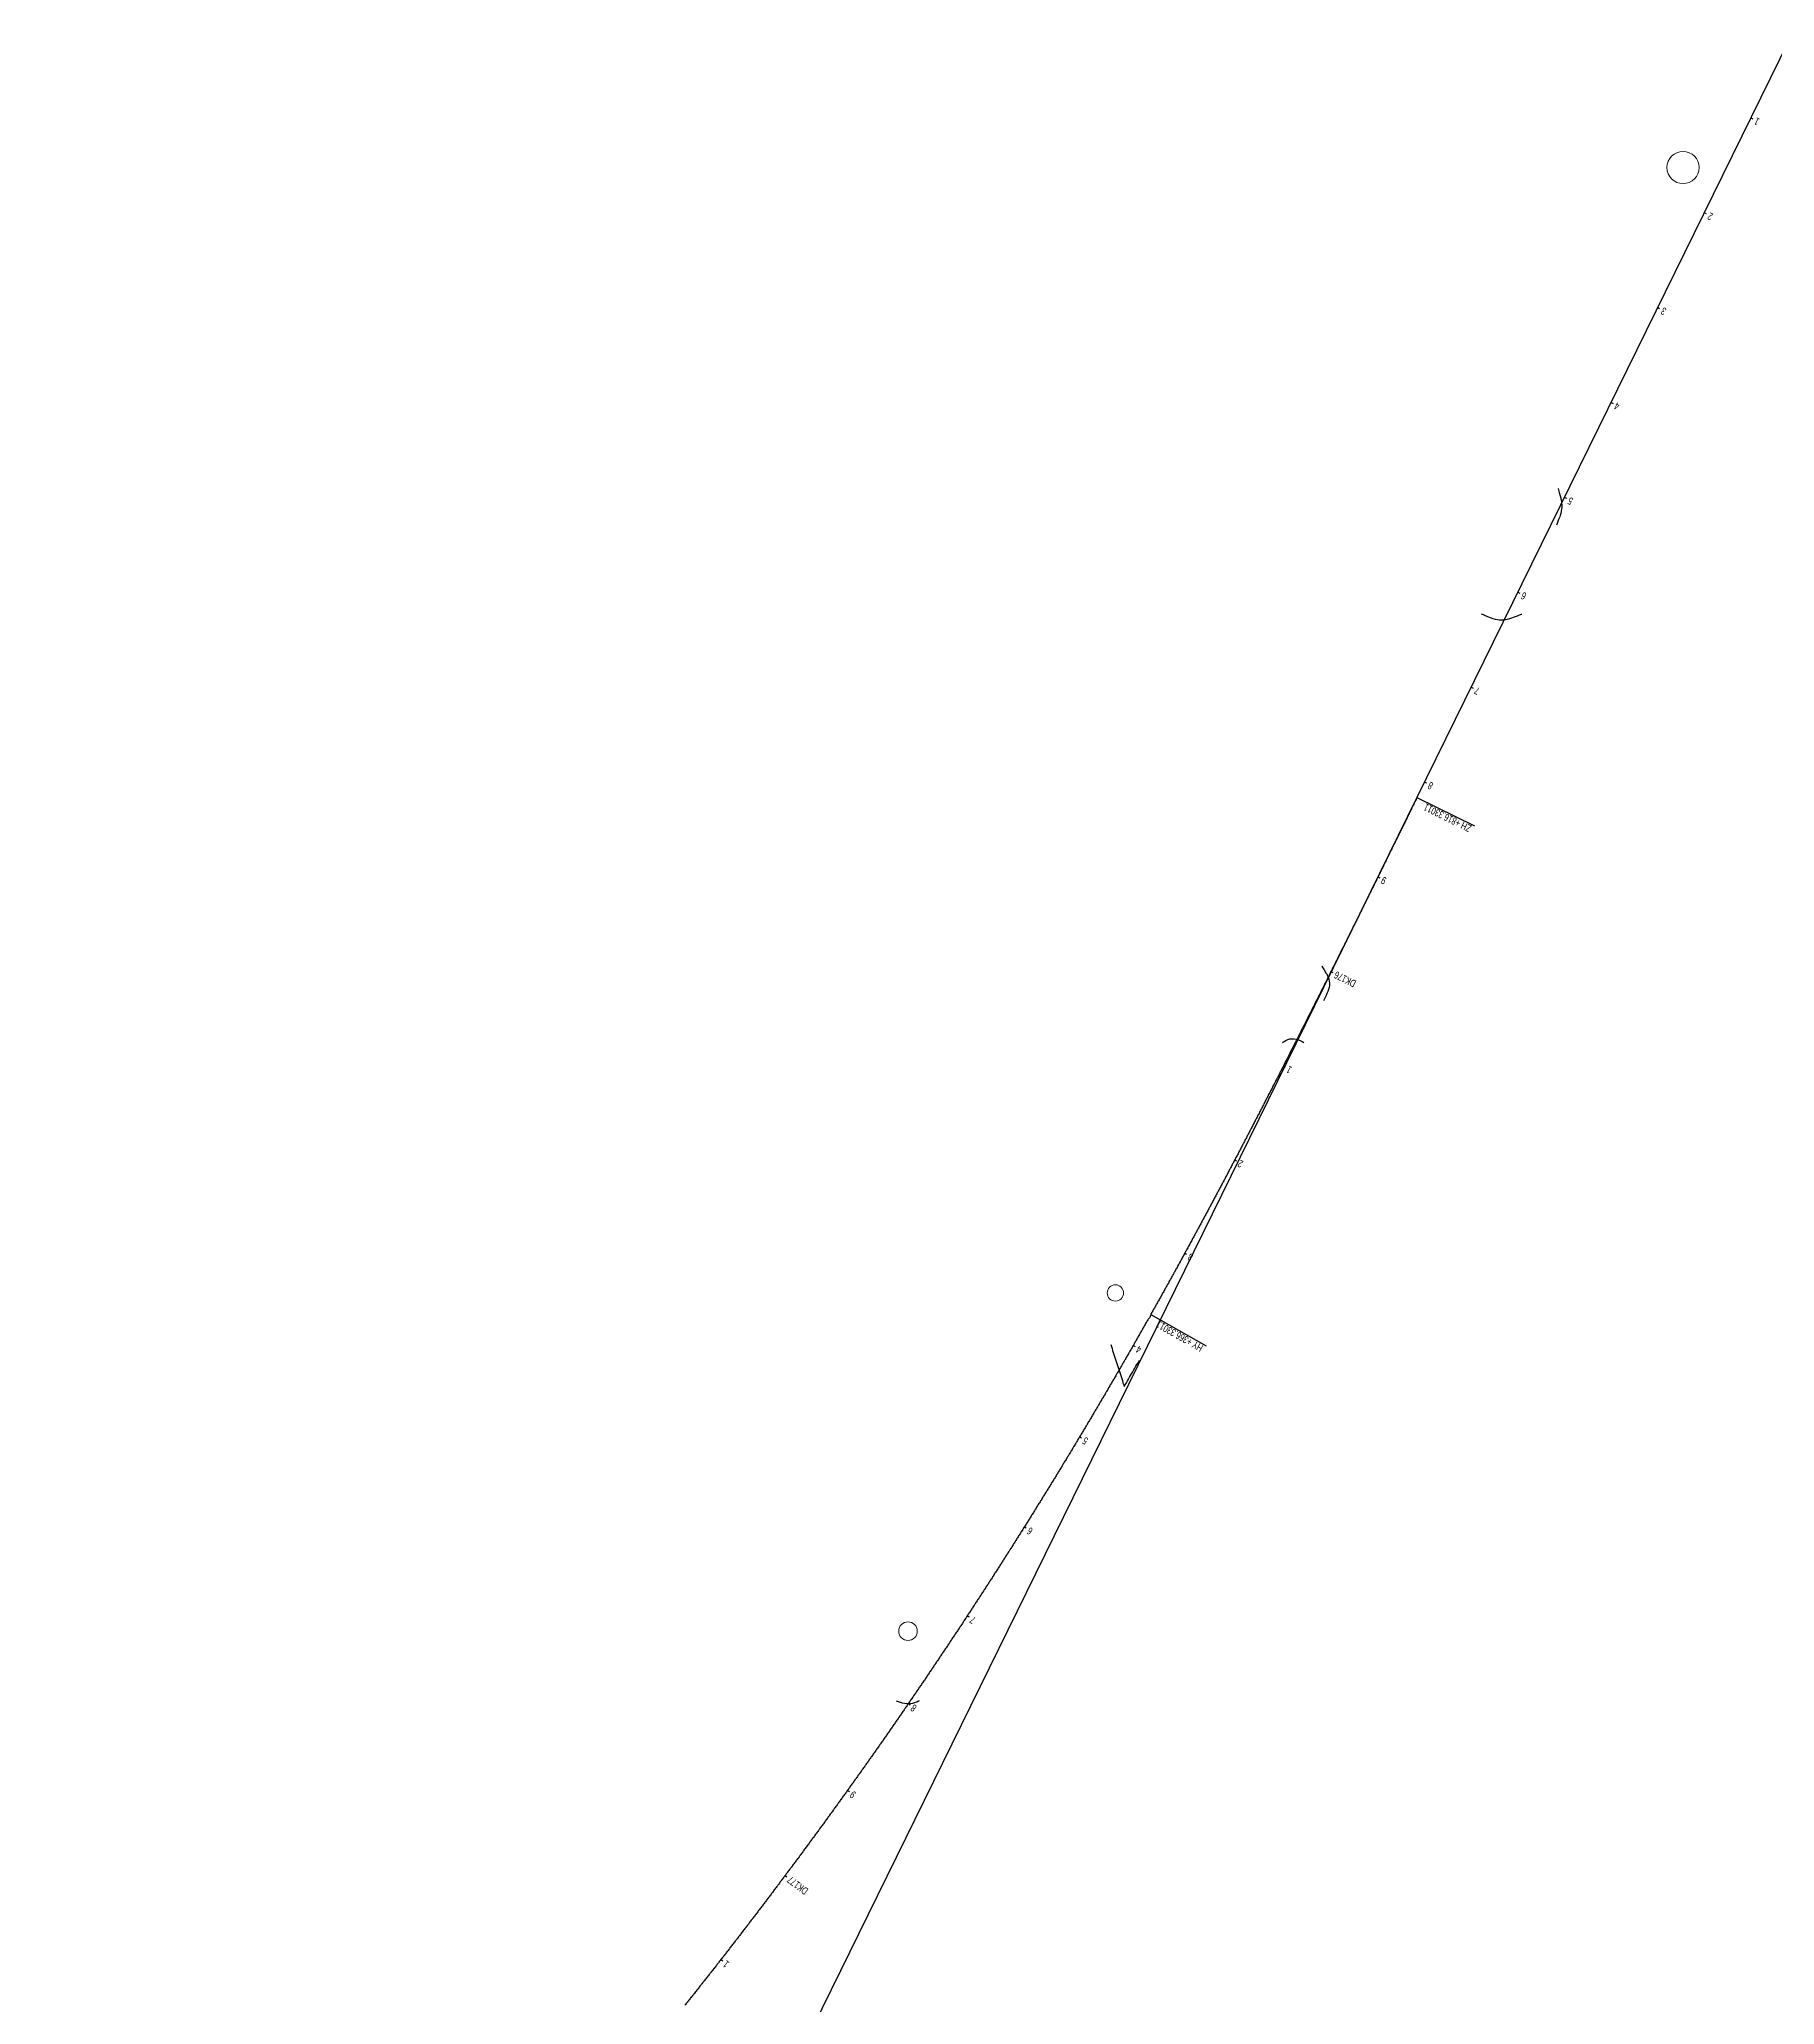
# Model space of a CAD drawing. Header units: millimetres. Extents: x 497834 to 621495, y 3353175 to 3430424.
# Drawn here: x 515755 to 517397, y 3365510 to 3367369 of the extents above; entities that cross this region are included whole.
import ezdxf

# ---------------------------------------------------------------- set-up
doc = ezdxf.new("R2010")
doc.units = ezdxf.units.MM
for name, color, linetype in [('DK改路中线', 7, 'Continuous'), ('dl6', 7, 'Continuous'), ('房屋圆', 7, 'Continuous'), ('沪乍杭打线-0.0-200.8段-施工系转设计系成果-2000坐标系-左线_中线_交点', 7, 'Continuous'), ('沪乍杭打线-0.0-200.8段-施工系转设计系成果-2000坐标系-左线_五大桩', 7, 'Continuous'), ('沪乍杭打线-0.0-200.8段-施工系转设计系成果-2000坐标系-左线_里程', 7, 'Continuous')]:
    doc.layers.add(name, color=color, linetype=linetype)
doc.styles.add('PM_LC', font='slromans.shx', dxfattribs={"width": 0.75, "bigfont": 'hztxt.shx'})
doc.styles.add('PM_QX', font='slromans.shx', dxfattribs={"width": 0.75, "bigfont": 'hztxt.shx'})

msp = doc.modelspace()

# ---------------------------------------------------------------- linework, layer by layer
at = {"layer": 'DK改路中线', "color": 3, "linetype": 'Continuous', "ltscale": 2, "flags": 128}
for points in [[(517191.6, 3366943.9), (517192.7, 3366940.1), (517193.2, 3366938.1), (517193.8, 3366936.2), (517193.8, 3366936.1, -0.161474), (517194.3, 3366934.3), (517194.7, 3366932.3), (517194.9, 3366930.3), (517195, 3366928.3), (517195, 3366926.3), (517194.8, 3366924.3), (517194.5, 3366922.4), (517194.1, 3366920.4), (517193.5, 3366918.5), (517193.1, 3366917.2), (517192.8, 3366916.6), (517192.1, 3366914.7), (517190.7, 3366911), (517190.1, 3366909.3)], [(517118.9, 3366825.5), (517120.8, 3366824.7), (517122.6, 3366823.9), (517126.3, 3366822.4), (517128.1, 3366821.6, 0.186158), (517128.2, 3366821.6), (517130, 3366820.9), (517132, 3366820.4), (517133.9, 3366820), (517135.9, 3366819.8), (517137.9, 3366819.7), (517139.9, 3366819.8), (517141.9, 3366820.1), (517143.9, 3366820.5), (517145.8, 3366821), (517146, 3366821.1), (517147.7, 3366821.7), (517149.5, 3366822.4), (517151.4, 3366823), (517153.3, 3366823.7), (517155.2, 3366824.4), (517157.1, 3366825), (517157.2, 3366825.1)], [(516968.2, 3366492.3), (516969.2, 3366490.6), (516970.2, 3366488.9), (516972.3, 3366485.4), (516972.7, 3366484.8, -0.244194), (516973.3, 3366483.7), (516974.1, 3366481.9), (516974.7, 3366480), (516975.1, 3366478), (516975.2, 3366476), (516975.2, 3366474), (516974.9, 3366472), (516974.4, 3366470.1), (516973.7, 3366468.2), (516973.7, 3366468.2), (516972.9, 3366466.4), (516972.1, 3366464.6), (516971.2, 3366462.7), (516970.4, 3366460.9), (516969.8, 3366459.6)], [(516930.8, 3366419.9), (516931.6, 3366420.5, -0.291055), (516932.4, 3366421.1), (516934.1, 3366422.1), (516936, 3366422.9), (516937.9, 3366423.4), (516939.9, 3366423.6), (516941.9, 3366423.6), (516943.9, 3366423.3), (516945.8, 3366422.7), (516947.6, 3366421.9), (516947.6, 3366421.9), (516949.4, 3366421), (516951, 3366420.1)], [(516565.5, 3365797.4), (516569.3, 3365796.2), (516570.5, 3365795.8, 0.181038), (516571.2, 3365795.6), (516573.2, 3365795.2), (516575.2, 3365794.9), (516577.2, 3365794.9), (516579.2, 3365795.1), (516581.1, 3365795.4), (516583.1, 3365796), (516584.5, 3365796.6), (516584.9, 3365796.7), (516586.7, 3365797.5), (516587.5, 3365797.9)]]:
    msp.add_lwpolyline(points, format="xyb", dxfattribs=at)
msp.add_lwpolyline([(516768.4, 3366134.5), (516769, 3366132.6), (516769.6, 3366130.7), (516770.2, 3366128.8), (516770.8, 3366126.9), (516771.4, 3366125), (516772, 3366123.1), (516772.7, 3366121.2), (516773.3, 3366119.3), (516773.9, 3366117.4), (516774.5, 3366115.5), (516775.1, 3366113.6), (516775.7, 3366111.7), (516776.4, 3366109.8), (516777, 3366107.9), (516777.6, 3366106), (516778.2, 3366104.1), (516778.8, 3366102.2), (516779.4, 3366100.3), (516780, 3366098.4), (516780.7, 3366096.5), (516781.2, 3366094.8), (516782.2, 3366096.5), (516783.2, 3366098.3), (516784.2, 3366100), (516785.2, 3366101.7), (516786.2, 3366103.5), (516787.2, 3366105.2), (516788.2, 3366106.9), (516789.2, 3366108.7), (516790.2, 3366110.4), (516791.2, 3366112.1), (516792.2, 3366113.9), (516793.2, 3366115.6), (516794.2, 3366117.3), (516795.2, 3366119.1), (516795.5, 3366119.6)], dxfattribs=at)
at = {"layer": 'dl6', "color": 3, "linetype": 'Continuous', "ltscale": 2, "flags": 128}
msp.add_lwpolyline([(517410.6, 3367368.8), (517058.1, 3366651.7), (517057.7, 3366650.8), (517057.2, 3366649.9), (517056.8, 3366649), (517056.3, 3366648.1), (517055.9, 3366647.2), (517055.4, 3366646.3), (517055, 3366645.5), (517054.6, 3366644.6), (517054.1, 3366643.7), (517053.7, 3366642.8), (517053.2, 3366641.9), (517052.8, 3366641), (517052.4, 3366640.1), (517051.9, 3366639.2), (517051.5, 3366638.3), (517051, 3366637.4), (517050.6, 3366636.5), (517050.2, 3366635.6), (517049.7, 3366634.7), (517049.3, 3366633.8), (517048.8, 3366632.9), (517048.4, 3366632), (517047.9, 3366631.1), (517047.5, 3366630.2), (517047.1, 3366629.3), (517046.6, 3366628.4), (517046.2, 3366627.5), (517045.7, 3366626.6), (517045.3, 3366625.7), (517044.9, 3366624.8), (517044.4, 3366623.9), (517044, 3366623), (517043.5, 3366622.1), (517043.1, 3366621.2), (517042.6, 3366620.3), (517042.2, 3366619.4), (517041.8, 3366618.5), (517041.3, 3366617.6), (517040.9, 3366616.7), (517040.4, 3366615.8), (517040, 3366614.9), (517039.6, 3366614), (517039.1, 3366613.1), (517038.7, 3366612.3), (517038.2, 3366611.4), (517037.8, 3366610.5), (517037.4, 3366609.6), (517036.9, 3366608.7), (517036.5, 3366607.8), (517036, 3366606.9), (517035.6, 3366606), (517035.1, 3366605.1), (517034.7, 3366604.2), (517034.3, 3366603.3), (517033.8, 3366602.4), (517033.4, 3366601.5), (517032.9, 3366600.6), (517032.5, 3366599.7), (517032, 3366598.8), (517031.6, 3366597.9), (517031.2, 3366597), (517030.7, 3366596.1), (517030.3, 3366595.2), (517029.8, 3366594.3), (517029.4, 3366593.4), (517029, 3366592.5), (517028.5, 3366591.6), (517028.1, 3366590.7), (517027.6, 3366589.8), (517027.2, 3366588.9), (517026.7, 3366588), (517026.3, 3366587.1), (517025.9, 3366586.2), (517025.4, 3366585.3), (517025, 3366584.4), (517024.5, 3366583.5), (517024.1, 3366582.6), (517023.7, 3366581.7), (517023.2, 3366580.9), (517022.8, 3366580), (517022.3, 3366579.1), (517021.9, 3366578.2), (517021.4, 3366577.3), (517021, 3366576.4), (517020.6, 3366575.5), (517020.1, 3366574.6), (517019.7, 3366573.7), (517019.2, 3366572.8), (517018.8, 3366571.9), (517018.3, 3366571), (517017.9, 3366570.1), (517017.5, 3366569.2), (517017, 3366568.3), (517016.6, 3366567.4), (517016.1, 3366566.5), (517015.7, 3366565.6), (517015.2, 3366564.7), (517014.8, 3366563.8), (517014.4, 3366562.9), (517013.9, 3366562), (517013.5, 3366561.1), (517013, 3366560.2), (517012.6, 3366559.3), (517012.1, 3366558.4), (517011.7, 3366557.5), (517011.3, 3366556.6), (517010.8, 3366555.7), (517010.4, 3366554.8), (517009.9, 3366554), (517009.5, 3366553.1), (517009, 3366552.2), (517008.6, 3366551.3), (517008.2, 3366550.4), (517007.7, 3366549.5), (517007.3, 3366548.6), (517006.8, 3366547.7), (517006.4, 3366546.8), (517005.9, 3366545.9), (517005.5, 3366545), (517005.1, 3366544.1), (517004.6, 3366543.2), (517004.2, 3366542.3), (517003.7, 3366541.4), (517003.3, 3366540.5), (517002.8, 3366539.6), (517002.4, 3366538.7), (517001.9, 3366537.8), (517001.5, 3366536.9), (517001.1, 3366536), (517000.6, 3366535.1), (517000.2, 3366534.2), (516999.7, 3366533.3), (516999.3, 3366532.4), (516998.8, 3366531.5), (516998.4, 3366530.7), (516997.9, 3366529.8), (516997.5, 3366528.9), (516997.1, 3366528), (516996.6, 3366527.1), (516996.2, 3366526.2), (516995.7, 3366525.3), (516995.3, 3366524.4), (516994.8, 3366523.5), (516994.4, 3366522.6), (516993.9, 3366521.7), (516993.5, 3366520.8), (516993.1, 3366519.9), (516992.6, 3366519), (516992.2, 3366518.1), (516991.7, 3366517.2), (516991.3, 3366516.3), (516990.8, 3366515.4), (516990.4, 3366514.5), (516989.9, 3366513.6), (516989.5, 3366512.7), (516989.1, 3366511.8), (516988.6, 3366510.9), (516988.2, 3366510.1), (516987.7, 3366509.2), (516987.3, 3366508.3), (516986.8, 3366507.4), (516986.4, 3366506.5), (516985.9, 3366505.6), (516985.5, 3366504.7), (516985, 3366503.8), (516984.6, 3366502.9), (516984.2, 3366502), (516983.7, 3366501.1), (516983.3, 3366500.2), (516982.8, 3366499.3), (516982.4, 3366498.4), (516981.9, 3366497.5), (516981.5, 3366496.6), (516981, 3366495.7), (516980.6, 3366494.8), (516980.1, 3366493.9), (516979.7, 3366493), (516979.2, 3366492.2), (516978.8, 3366491.3), (516978.3, 3366490.4), (516977.9, 3366489.5), (516977.5, 3366488.6), (516977, 3366487.7), (516976.6, 3366486.8), (516976.1, 3366485.9), (516975.7, 3366485), (516975.2, 3366484.1), (516974.8, 3366483.2), (516974.3, 3366482.3), (516973.9, 3366481.4), (516973.4, 3366480.5), (516973, 3366479.6), (516972.5, 3366478.7), (516972.1, 3366477.8), (516971.6, 3366476.9), (516971.2, 3366476.1), (516970.7, 3366475.2), (516970.3, 3366474.3), (516969.9, 3366473.4), (516969.4, 3366472.5), (516969, 3366471.6), (516968.5, 3366470.7), (516968.1, 3366469.8), (516967.6, 3366468.9), (516967.2, 3366468), (516966.7, 3366467.1), (516966.3, 3366466.2), (516965.8, 3366465.3), (516965.4, 3366464.4), (516964.9, 3366463.5), (516964.5, 3366462.6), (516964, 3366461.7), (516963.6, 3366460.9), (516963.1, 3366460), (516962.7, 3366459.1), (516962.2, 3366458.2), (516961.8, 3366457.3), (516961.3, 3366456.4), (516960.9, 3366455.5), (516960.4, 3366454.6), (516960, 3366453.7), (516959.5, 3366452.8), (516959.1, 3366451.9), (516958.6, 3366451), (516958.2, 3366450.1), (516957.7, 3366449.2), (516957.3, 3366448.3), (516956.8, 3366447.5), (516956.4, 3366446.6), (516955.9, 3366445.7), (516955.5, 3366444.8), (516955, 3366443.9), (516954.6, 3366443), (516954.1, 3366442.1), (516953.7, 3366441.2), (516953.2, 3366440.3), (516952.8, 3366439.4), (516952.3, 3366438.5), (516951.9, 3366437.6), (516951.4, 3366436.7), (516951, 3366435.8), (516950.5, 3366435), (516950.1, 3366434.1), (516949.6, 3366433.2), (516949.2, 3366432.3), (516948.7, 3366431.4), (516948.3, 3366430.5), (516947.8, 3366429.6), (516947.4, 3366428.7), (516946.9, 3366427.8), (516946.5, 3366426.9), (516946, 3366426), (516945.6, 3366425.1), (516945.1, 3366424.2), (516944.7, 3366423.4), (516944.2, 3366422.5), (516943.8, 3366421.6), (516943.3, 3366420.7), (516942.9, 3366419.8), (516942.4, 3366418.9), (516941.9, 3366418), (516941.5, 3366417.1), (516941, 3366416.2), (516940.6, 3366415.3), (516940.1, 3366414.4), (516939.7, 3366413.5), (516939.2, 3366412.7), (516938.8, 3366411.8), (516938.3, 3366410.9), (516937.9, 3366410), (516937.4, 3366409.1), (516937, 3366408.2), (516936.5, 3366407.3), (516936.1, 3366406.4), (516935.6, 3366405.5), (516935.2, 3366404.6), (516934.7, 3366403.7), (516934.2, 3366402.8), (516933.8, 3366402), (516933.3, 3366401.1), (516932.9, 3366400.2), (516932.4, 3366399.3), (516932, 3366398.4), (516931.5, 3366397.5), (516931.1, 3366396.6), (516930.6, 3366395.7), (516930.2, 3366394.8), (516929.7, 3366393.9), (516929.2, 3366393.1), (516928.8, 3366392.2), (516928.3, 3366391.3), (516927.9, 3366390.4), (516927.4, 3366389.5), (516927, 3366388.6), (516926.5, 3366387.7), (516926.1, 3366386.8), (516925.6, 3366385.9), (516925.1, 3366385), (516924.7, 3366384.1), (516924.2, 3366383.3), (516923.8, 3366382.4), (516923.3, 3366381.5), (516922.9, 3366380.6), (516922.4, 3366379.7), (516921.9, 3366378.8), (516921.5, 3366377.9), (516921, 3366377), (516920.6, 3366376.1), (516920.1, 3366375.3), (516919.7, 3366374.4), (516919.2, 3366373.5), (516918.8, 3366372.6), (516918.3, 3366371.7), (516917.8, 3366370.8), (516917.4, 3366369.9), (516916.9, 3366369), (516916.5, 3366368.1), (516916, 3366367.2), (516915.5, 3366366.4), (516915.1, 3366365.5), (516914.6, 3366364.6), (516914.2, 3366363.7), (516913.7, 3366362.8), (516913.3, 3366361.9), (516912.8, 3366361), (516912.3, 3366360.1), (516911.9, 3366359.3), (516911.4, 3366358.4), (516911, 3366357.5), (516910.5, 3366356.6), (516910, 3366355.7), (516909.6, 3366354.8), (516909.1, 3366353.9), (516908.7, 3366353), (516908.2, 3366352.1), (516907.7, 3366351.3), (516907.3, 3366350.4), (516906.8, 3366349.5), (516906.4, 3366348.6), (516905.9, 3366347.7), (516905.4, 3366346.8), (516905, 3366345.9), (516904.5, 3366345), (516904.1, 3366344.2), (516903.6, 3366343.3), (516903.1, 3366342.4), (516902.7, 3366341.5), (516902.2, 3366340.6), (516901.8, 3366339.7), (516901.3, 3366338.8), (516900.8, 3366337.9), (516900.4, 3366337.1), (516899.9, 3366336.2), (516899.4, 3366335.3), (516899, 3366334.4), (516898.5, 3366333.5), (516898.1, 3366332.6), (516897.6, 3366331.7), (516897.1, 3366330.8), (516896.7, 3366330), (516896.2, 3366329.1), (516895.7, 3366328.2), (516895.3, 3366327.3), (516894.8, 3366326.4), (516894.4, 3366325.5), (516893.9, 3366324.6), (516893.4, 3366323.8), (516893, 3366322.9), (516892.5, 3366322), (516892, 3366321.1), (516891.6, 3366320.2), (516891.1, 3366319.3), (516890.6, 3366318.4), (516890.2, 3366317.6), (516889.7, 3366316.7), (516889.3, 3366315.8), (516888.8, 3366314.9), (516888.3, 3366314), (516887.9, 3366313.1), (516887.4, 3366312.2), (516886.9, 3366311.4), (516886.5, 3366310.5), (516886, 3366309.6), (516885.5, 3366308.7), (516885.1, 3366307.8), (516884.6, 3366306.9), (516884.1, 3366306), (516883.7, 3366305.2), (516883.2, 3366304.3), (516882.7, 3366303.4), (516882.3, 3366302.5), (516881.8, 3366301.6), (516881.3, 3366300.7), (516880.9, 3366299.9), (516880.4, 3366299), (516879.9, 3366298.1), (516879.5, 3366297.2), (516879, 3366296.3), (516878.5, 3366295.4), (516878.1, 3366294.6), (516877.6, 3366293.7), (516877.1, 3366292.8), (516876.7, 3366291.9), (516876.2, 3366291), (516875.7, 3366290.1), (516875.3, 3366289.3), (516874.8, 3366288.4), (516874.3, 3366287.5), (516873.9, 3366286.6), (516873.4, 3366285.7), (516872.9, 3366284.8), (516872.4, 3366284), (516872, 3366283.1), (516871.5, 3366282.2), (516871, 3366281.3), (516870.6, 3366280.4), (516870.1, 3366279.5), (516869.6, 3366278.7), (516869.2, 3366277.8), (516868.7, 3366276.9), (516868.2, 3366276), (516867.7, 3366275.1), (516867.3, 3366274.2), (516866.8, 3366273.4), (516866.3, 3366272.5), (516865.9, 3366271.6), (516865.4, 3366270.7), (516864.9, 3366269.8), (516864.4, 3366268.9), (516864, 3366268.1), (516863.5, 3366267.2), (516863, 3366266.3), (516862.6, 3366265.4), (516862.1, 3366264.5), (516861.6, 3366263.7), (516861.1, 3366262.8), (516860.7, 3366261.9), (516860.2, 3366261), (516859.7, 3366260.1), (516859.3, 3366259.3), (516858.8, 3366258.4), (516858.3, 3366257.5), (516857.8, 3366256.6), (516857.4, 3366255.7), (516856.9, 3366254.8), (516856.4, 3366254), (516855.9, 3366253.1), (516855.5, 3366252.2), (516855, 3366251.3), (516854.5, 3366250.4), (516854, 3366249.6), (516853.6, 3366248.7), (516853.1, 3366247.8), (516852.6, 3366246.9), (516852.1, 3366246), (516851.7, 3366245.2), (516851.2, 3366244.3), (516850.7, 3366243.4), (516850.2, 3366242.5), (516849.8, 3366241.7), (516849.3, 3366240.8), (516848.8, 3366239.9), (516848.3, 3366239), (516847.9, 3366238.1), (516847.4, 3366237.3), (516846.9, 3366236.4), (516846.4, 3366235.5), (516845.9, 3366234.6), (516845.5, 3366233.7), (516845, 3366232.9), (516844.5, 3366232), (516844, 3366231.1), (516843.6, 3366230.2), (516843.1, 3366229.3), (516842.6, 3366228.5), (516842.1, 3366227.6), (516841.6, 3366226.7), (516841.2, 3366225.8), (516840.7, 3366225), (516840.2, 3366224.1), (516839.7, 3366223.2), (516839.2, 3366222.3), (516838.8, 3366221.4), (516838.3, 3366220.6), (516837.8, 3366219.7), (516837.3, 3366218.8), (516836.9, 3366217.9), (516836.4, 3366217.1), (516835.9, 3366216.2), (516835.4, 3366215.3), (516834.9, 3366214.4), (516834.4, 3366213.6), (516834, 3366212.7), (516833.5, 3366211.8), (516833, 3366210.9), (516832.5, 3366210), (516832, 3366209.2), (516831.6, 3366208.3), (516831.1, 3366207.4), (516830.6, 3366206.5), (516830.1, 3366205.7), (516829.6, 3366204.8), (516829.1, 3366203.9), (516828.7, 3366203), (516828.2, 3366202.2), (516827.7, 3366201.3), (516827.2, 3366200.4), (516826.7, 3366199.5), (516826.2, 3366198.7), (516825.8, 3366197.8), (516825.3, 3366196.9), (516824.8, 3366196), (516824.3, 3366195.2), (516823.8, 3366194.3), (516823.3, 3366193.4), (516822.9, 3366192.5), (516822.4, 3366191.7), (516821.9, 3366190.8), (516821.4, 3366189.9), (516820.9, 3366189), (516820.4, 3366188.2), (516819.9, 3366187.3), (516819.5, 3366186.4), (516819, 3366185.5), (516818.5, 3366184.7), (516818, 3366183.8), (516817.5, 3366182.9), (516817, 3366182.1), (516816.5, 3366181.2), (516816, 3366180.3), (516815.6, 3366179.4), (516815.1, 3366178.6), (516814.6, 3366177.7), (516814.1, 3366176.8), (516813.6, 3366175.9), (516813.1, 3366175.1), (516812.6, 3366174.2), (516812.1, 3366173.3), (516811.7, 3366172.4), (516811.2, 3366171.6), (516810.7, 3366170.7), (516810.2, 3366169.8), (516809.7, 3366169), (516809.2, 3366168.1), (516808.7, 3366167.2), (516808.2, 3366166.3), (516807.7, 3366165.5), (516807.2, 3366164.6), (516806.8, 3366163.7), (516806.3, 3366162.9, -0.22595), (516806.1, 3366161.9), (516805.8, 3366160.9), (516805.3, 3366160), (516804.7, 3366159.3), (516803.9, 3366158.6), (516803.8, 3366158.5), (516803.4, 3366157.8), (516802.9, 3366156.9), (516802.4, 3366156), (516801.9, 3366155.2), (516801.4, 3366154.3), (516801.3, 3366154.2), (516800.9, 3366153.4), (516800.4, 3366152.6), (516800, 3366151.7), (516799.5, 3366150.8), (516799, 3366149.9), (516798.9, 3366149.8), (516798.5, 3366149.1), (516798, 3366148.2), (516797.5, 3366147.3), (516797, 3366146.5), (516796.5, 3366145.6), (516796.4, 3366145.5), (516796, 3366144.7), (516795.5, 3366143.9), (516795, 3366143), (516794.5, 3366142.1), (516794, 3366141.3), (516793.9, 3366141.1), (516793.5, 3366140.4), (516793, 3366139.5), (516792.5, 3366138.7), (516792, 3366137.8), (516791.5, 3366136.9), (516791.5, 3366136.8), (516791, 3366136), (516790.6, 3366135.2), (516790.1, 3366134.3), (516789.6, 3366133.4), (516789.1, 3366132.6), (516789, 3366132.4), (516788.6, 3366131.7), (516788.1, 3366130.8), (516787.6, 3366130), (516787.1, 3366129.1), (516786.6, 3366128.2), (516786.5, 3366128.1), (516786.1, 3366127.4), (516785.6, 3366126.5), (516785.1, 3366125.6), (516784.6, 3366124.8), (516784.1, 3366123.9), (516784, 3366123.8), (516783.6, 3366123), (516783.1, 3366122.2), (516782.6, 3366121.3), (516782.1, 3366120.4), (516781.6, 3366119.6), (516781.5, 3366119.4), (516781.1, 3366118.7), (516780.6, 3366117.8), (516780.1, 3366117), (516779.6, 3366116.1), (516779.1, 3366115.2), (516779, 3366115.1), (516778.6, 3366114.4), (516778.1, 3366113.5), (516777.6, 3366112.6), (516777.1, 3366111.8), (516776.6, 3366110.9), (516776.5, 3366110.8), (516776.1, 3366110), (516775.6, 3366109.2), (516775.1, 3366108.3), (516774.6, 3366107.5), (516774.1, 3366106.6), (516774, 3366106.4), (516773.6, 3366105.7), (516773.1, 3366104.9), (516772.6, 3366104), (516772.1, 3366103.1), (516771.6, 3366102.3), (516771.5, 3366102.1), (516771.1, 3366101.4), (516770.5, 3366100.5), (516770, 3366099.7), (516769.5, 3366098.8), (516769, 3366097.9), (516769, 3366097.8), (516768.5, 3366097.1), (516768, 3366096.2), (516767.5, 3366095.4), (516767, 3366094.5), (516766.5, 3366093.6), (516766.4, 3366093.5), (516766, 3366092.8), (516765.5, 3366091.9), (516765, 3366091), (516764.5, 3366090.2), (516764, 3366089.3), (516763.9, 3366089.2), (516763.5, 3366088.5), (516763, 3366087.6), (516762.5, 3366086.7), (516762, 3366085.9), (516761.5, 3366085), (516761.4, 3366084.9), (516760.9, 3366084.1), (516760.4, 3366083.3), (516759.9, 3366082.4), (516759.4, 3366081.6), (516758.9, 3366080.7), (516758.8, 3366080.5), (516758.4, 3366079.8), (516757.9, 3366079), (516757.4, 3366078.1), (516756.9, 3366077.2), (516756.4, 3366076.4), (516756.3, 3366076.2), (516755.9, 3366075.5), (516755.4, 3366074.7), (516754.9, 3366073.8), (516754.3, 3366072.9), (516753.8, 3366072.1), (516753.7, 3366071.9), (516753.3, 3366071.2), (516752.8, 3366070.4), (516752.3, 3366069.5), (516751.8, 3366068.6), (516751.3, 3366067.8), (516751.2, 3366067.6), (516750.8, 3366066.9), (516750.3, 3366066.1), (516749.8, 3366065.2), (516749.2, 3366064.3), (516748.7, 3366063.5), (516748.6, 3366063.3), (516748.2, 3366062.6), (516747.7, 3366061.8), (516747.2, 3366060.9), (516746.7, 3366060), (516746.2, 3366059.2), (516746.1, 3366059), (516745.7, 3366058.3), (516745.1, 3366057.5), (516744.6, 3366056.6), (516744.1, 3366055.8), (516743.6, 3366054.9), (516743.5, 3366054.7), (516743.1, 3366054), (516742.6, 3366053.2), (516742.1, 3366052.3), (516741.6, 3366051.5), (516741, 3366050.6), (516741, 3366050.5), (516740.5, 3366049.7), (516740, 3366048.9), (516739.5, 3366048), (516739, 3366047.2), (516738.5, 3366046.3), (516738.4, 3366046.2), (516738, 3366045.5), (516737.4, 3366044.6), (516736.9, 3366043.7), (516736.4, 3366042.9), (516735.9, 3366042), (516735.8, 3366041.9), (516735.4, 3366041.2), (516734.9, 3366040.3), (516734.4, 3366039.5), (516733.8, 3366038.6), (516733.3, 3366037.7), (516733.2, 3366037.6), (516732.8, 3366036.9), (516732.3, 3366036), (516731.8, 3366035.2), (516731.3, 3366034.3), (516730.7, 3366033.5), (516730.6, 3366033.3), (516730.2, 3366032.6), (516729.7, 3366031.8), (516729.2, 3366030.9), (516728.7, 3366030), (516728.1, 3366029.2), (516728.1, 3366029), (516727.6, 3366028.3), (516727.1, 3366027.5), (516726.6, 3366026.6), (516726.1, 3366025.8), (516725.6, 3366024.9), (516725.5, 3366024.8), (516725, 3366024.1), (516724.5, 3366023.2), (516724, 3366022.3), (516723.5, 3366021.5), (516723, 3366020.6), (516722.9, 3366020.5), (516722.4, 3366019.8), (516721.9, 3366018.9), (516721.4, 3366018.1), (516720.9, 3366017.2), (516720.4, 3366016.4), (516720.3, 3366016.2), (516719.8, 3366015.5), (516719.3, 3366014.7), (516718.8, 3366013.8), (516718.3, 3366013), (516717.7, 3366012.1), (516717.7, 3366012), (516717.2, 3366011.3), (516716.7, 3366010.4), (516716.2, 3366009.5), (516715.7, 3366008.7), (516715.1, 3366007.8), (516715.1, 3366007.7), (516714.6, 3366007), (516714.1, 3366006.1), (516713.6, 3366005.3), (516713, 3366004.4), (516712.5, 3366003.6), (516712.4, 3366003.4), (516712, 3366002.7), (516711.5, 3366001.9), (516711, 3366001), (516710.4, 3366000.2), (516709.9, 3365999.3), (516709.8, 3365999.2), (516709.4, 3365998.5), (516708.9, 3365997.6), (516708.3, 3365996.8), (516707.8, 3365995.9), (516707.3, 3365995.1), (516707.2, 3365994.9), (516706.8, 3365994.2), (516706.2, 3365993.4), (516705.7, 3365992.5), (516705.2, 3365991.7), (516704.7, 3365990.8), (516704.6, 3365990.7), (516704.1, 3365990), (516703.6, 3365989.1), (516703.1, 3365988.3), (516702.5, 3365987.4), (516702, 3365986.6), (516701.9, 3365986.4), (516701.5, 3365985.7), (516701, 3365984.9), (516700.4, 3365984), (516699.9, 3365983.2), (516699.4, 3365982.3), (516699.3, 3365982.2), (516698.9, 3365981.5), (516698.3, 3365980.6), (516697.8, 3365979.8), (516697.3, 3365978.9), (516696.7, 3365978.1), (516696.7, 3365977.9), (516696.2, 3365977.2), (516695.7, 3365976.4), (516695.2, 3365975.5), (516694.6, 3365974.7), (516694.1, 3365973.8), (516694, 3365973.7), (516693.6, 3365973), (516693, 3365972.1), (516692.5, 3365971.3), (516692, 3365970.4), (516691.4, 3365969.6), (516691.4, 3365969.4), (516690.9, 3365968.7), (516690.4, 3365967.9), (516689.9, 3365967), (516689.3, 3365966.2), (516688.8, 3365965.3), (516688.7, 3365965.2), (516688.3, 3365964.5), (516687.7, 3365963.6), (516687.2, 3365962.8), (516686.7, 3365962), (516686.1, 3365961.1), (516686, 3365961), (516685.6, 3365960.3), (516685.1, 3365959.4), (516684.5, 3365958.6), (516684, 3365957.7), (516683.5, 3365956.9), (516683.4, 3365956.7), (516682.9, 3365956), (516682.4, 3365955.2), (516681.9, 3365954.3), (516681.3, 3365953.5), (516680.8, 3365952.6), (516680.7, 3365952.5), (516680.3, 3365951.8), (516679.7, 3365951), (516679.2, 3365950.1), (516678.7, 3365949.3), (516678.1, 3365948.4), (516678, 3365948.3), (516677.6, 3365947.6), (516677.1, 3365946.7), (516676.5, 3365945.9), (516676, 3365945), (516675.5, 3365944.2), (516675.4, 3365944.1), (516674.9, 3365943.3), (516674.4, 3365942.5), (516673.9, 3365941.7), (516673.3, 3365940.8), (516672.8, 3365940), (516672.7, 3365939.8), (516672.2, 3365939.1), (516671.7, 3365938.3), (516671.2, 3365937.4), (516670.6, 3365936.6), (516670.1, 3365935.8), (516670, 3365935.6), (516669.6, 3365934.9), (516669, 3365934.1), (516668.5, 3365933.2), (516667.9, 3365932.4), (516667.4, 3365931.5), (516667.3, 3365931.4), (516666.9, 3365930.7), (516666.3, 3365929.9), (516665.8, 3365929), (516665.3, 3365928.2), (516664.7, 3365927.3), (516664.6, 3365927.2), (516664.2, 3365926.5), (516663.6, 3365925.6), (516663.1, 3365924.8), (516662.6, 3365924), (516662, 3365923.1), (516661.9, 3365923), (516661.5, 3365922.3), (516660.9, 3365921.4), (516660.4, 3365920.6), (516659.9, 3365919.7), (516659.3, 3365918.9), (516659.2, 3365918.8), (516658.8, 3365918.1), (516658.2, 3365917.2), (516657.7, 3365916.4), (516657.2, 3365915.5), (516656.6, 3365914.7), (516656.5, 3365914.6), (516656.1, 3365913.9), (516655.5, 3365913), (516655, 3365912.2), (516654.4, 3365911.3), (516653.9, 3365910.5), (516653.8, 3365910.4), (516653.4, 3365909.7), (516652.8, 3365908.8), (516652.3, 3365908), (516651.7, 3365907.1), (516651.2, 3365906.3), (516651.1, 3365906.2), (516650.6, 3365905.5), (516650.1, 3365904.6), (516649.6, 3365903.8), (516649, 3365902.9), (516648.5, 3365902.1), (516648.4, 3365902), (516647.9, 3365901.3), (516647.4, 3365900.4), (516646.8, 3365899.6), (516646.3, 3365898.7), (516645.8, 3365897.9), (516645.7, 3365897.8), (516645.2, 3365897.1), (516644.7, 3365896.2), (516644.1, 3365895.4), (516643.6, 3365894.6), (516643, 3365893.7), (516642.9, 3365893.6), (516642.5, 3365892.9), (516641.9, 3365892), (516641.4, 3365891.2), (516640.8, 3365890.4), (516640.3, 3365889.5), (516640.2, 3365889.4), (516639.7, 3365888.7), (516639.2, 3365887.9), (516638.7, 3365887), (516638.1, 3365886.2), (516637.6, 3365885.3), (516637.5, 3365885.2), (516637, 3365884.5), (516636.5, 3365883.7), (516635.9, 3365882.8), (516635.4, 3365882), (516634.8, 3365881.2), (516634.7, 3365881), (516634.3, 3365880.3), (516633.7, 3365879.5), (516633.2, 3365878.7), (516632.6, 3365877.8), (516632.1, 3365877), (516632, 3365876.8), (516631.5, 3365876.1), (516631, 3365875.3), (516630.4, 3365874.5), (516629.9, 3365873.6), (516629.3, 3365872.8), (516629.2, 3365872.7), (516628.8, 3365872), (516628.2, 3365871.1), (516627.7, 3365870.3), (516627.1, 3365869.5), (516626.6, 3365868.6), (516626.5, 3365868.5), (516626, 3365867.8), (516625.5, 3365867), (516624.9, 3365866.1), (516624.4, 3365865.3), (516623.8, 3365864.5), (516623.7, 3365864.3), (516623.3, 3365863.6), (516622.7, 3365862.8), (516622.2, 3365862), (516621.6, 3365861.1), (516621.1, 3365860.3), (516621, 3365860.2), (516620.5, 3365859.5), (516619.9, 3365858.6), (516619.4, 3365857.8), (516618.8, 3365857), (516618.3, 3365856.1), (516618.2, 3365856), (516617.7, 3365855.3), (516617.2, 3365854.5), (516616.6, 3365853.6), (516616.1, 3365852.8), (516615.5, 3365852), (516615.4, 3365851.8), (516615, 3365851.1), (516614.4, 3365850.3), (516613.9, 3365849.5), (516613.3, 3365848.6), (516612.7, 3365847.8), (516612.7, 3365847.7), (516612.2, 3365847), (516611.6, 3365846.1), (516611.1, 3365845.3), (516610.5, 3365844.5), (516610, 3365843.6), (516609.9, 3365843.5), (516609.4, 3365842.8), (516608.9, 3365842), (516608.3, 3365841.2), (516607.7, 3365840.3), (516607.2, 3365839.5), (516607.1, 3365839.4), (516606.6, 3365838.7), (516606.1, 3365837.8), (516605.5, 3365837), (516605, 3365836.2), (516604.4, 3365835.3), (516604.3, 3365835.2), (516603.8, 3365834.5), (516603.3, 3365833.7), (516602.7, 3365832.8), (516602.2, 3365832), (516601.6, 3365831.2), (516601.5, 3365831.1), (516601.1, 3365830.4), (516600.5, 3365829.5), (516599.9, 3365828.7), (516599.4, 3365827.9), (516598.8, 3365827), (516598.7, 3365826.9), (516598.3, 3365826.2), (516597.7, 3365825.4), (516597.1, 3365824.6), (516596.6, 3365823.7), (516596, 3365822.9), (516595.9, 3365822.8), (516595.5, 3365822.1), (516594.9, 3365821.2), (516594.3, 3365820.4), (516593.8, 3365819.6), (516593.2, 3365818.8), (516593.1, 3365818.6), (516592.7, 3365817.9), (516592.1, 3365817.1), (516591.5, 3365816.3), (516591, 3365815.5), (516590.4, 3365814.6), (516590.3, 3365814.5), (516589.8, 3365813.8), (516589.3, 3365813), (516588.7, 3365812.1), (516588.2, 3365811.3), (516587.6, 3365810.5), (516587.5, 3365810.4), (516587, 3365809.7), (516586.5, 3365808.8), (516585.9, 3365808), (516585.3, 3365807.2), (516584.8, 3365806.4), (516584.7, 3365806.2), (516584.2, 3365805.5), (516583.6, 3365804.7), (516583.1, 3365803.9), (516582.5, 3365803.1), (516582, 3365802.2), (516581.9, 3365802.1), (516581.4, 3365801.4), (516580.8, 3365800.6), (516580.3, 3365799.8), (516579.7, 3365798.9), (516579.1, 3365798.1), (516579, 3365798), (516578.6, 3365797.3), (516578, 3365796.5), (516577.4, 3365795.6), (516576.9, 3365794.8), (516576.3, 3365794), (516576.2, 3365793.8), (516575.7, 3365793.2), (516575.2, 3365792.3), (516574.6, 3365791.5), (516574, 3365790.7), (516573.5, 3365789.9), (516573.4, 3365789.7), (516572.9, 3365789), (516572.3, 3365788.2), (516571.8, 3365787.4), (516571.2, 3365786.6), (516570.6, 3365785.7), (516570.5, 3365785.6), (516570.1, 3365784.9), (516569.5, 3365784.1), (516568.9, 3365783.3), (516568.4, 3365782.5), (516567.8, 3365781.6), (516567.7, 3365781.5), (516567.2, 3365780.8), (516566.7, 3365780), (516566.1, 3365779.2), (516565.5, 3365778.3), (516564.9, 3365777.5), (516564.9, 3365777.4), (516564.4, 3365776.7), (516563.8, 3365775.9), (516563.2, 3365775.1), (516562.7, 3365774.2), (516562.1, 3365773.4), (516562, 3365773.3), (516561.5, 3365772.6), (516561, 3365771.8), (516560.4, 3365770.9), (516559.8, 3365770.1), (516559.2, 3365769.3), (516559.1, 3365769.2), (516558.7, 3365768.5), (516558.1, 3365767.7), (516557.5, 3365766.8), (516557, 3365766), (516556.4, 3365765.2), (516556.3, 3365765.1), (516555.8, 3365764.4), (516555.2, 3365763.6), (516554.7, 3365762.7), (516554.1, 3365761.9), (516553.5, 3365761.1), (516553.4, 3365761), (516553, 3365760.3), (516552.4, 3365759.5), (516551.8, 3365758.6), (516551.2, 3365757.8), (516550.7, 3365757), (516550.6, 3365756.9), (516550.1, 3365756.2), (516549.5, 3365755.4), (516548.9, 3365754.5), (516548.4, 3365753.7), (516547.8, 3365752.9), (516547.7, 3365752.8), (516547.2, 3365752.1), (516546.6, 3365751.3), (516546.1, 3365750.5), (516545.5, 3365749.6), (516544.9, 3365748.8), (516544.8, 3365748.7), (516544.3, 3365748), (516543.8, 3365747.2), (516543.2, 3365746.4), (516542.6, 3365745.5), (516542, 3365744.7), (516541.9, 3365744.6), (516541.5, 3365743.9), (516540.9, 3365743.1), (516540.3, 3365742.3), (516539.7, 3365741.5), (516539.1, 3365740.6), (516539.1, 3365740.5), (516538.6, 3365739.8), (516538, 3365739), (516537.4, 3365738.2), (516536.8, 3365737.4), (516536.3, 3365736.6), (516536.2, 3365736.4), (516535.7, 3365735.7), (516535.1, 3365734.9), (516534.5, 3365734.1), (516533.9, 3365733.3), (516533.4, 3365732.5), (516533.3, 3365732.3), (516532.8, 3365731.7), (516532.2, 3365730.9), (516531.6, 3365730), (516531.1, 3365729.2), (516530.5, 3365728.4), (516530.4, 3365728.3), (516529.9, 3365727.6), (516529.3, 3365726.8), (516528.7, 3365726), (516528.2, 3365725.1), (516527.6, 3365724.3), (516527.5, 3365724.2), (516527, 3365723.5), (516526.4, 3365722.7), (516525.8, 3365721.9), (516525.3, 3365721.1), (516524.7, 3365720.3), (516524.6, 3365720.1), (516524.1, 3365719.5), (516523.5, 3365718.6), (516522.9, 3365717.8), (516522.3, 3365717), (516521.8, 3365716.2), (516521.7, 3365716.1), (516521.2, 3365715.4), (516520.6, 3365714.6), (516520, 3365713.8), (516519.4, 3365712.9), (516518.9, 3365712.1), (516518.8, 3365712), (516518.3, 3365711.3), (516517.7, 3365710.5), (516517.1, 3365709.7), (516516.5, 3365708.9), (516515.9, 3365708.1), (516515.8, 3365707.9), (516515.4, 3365707.3), (516514.8, 3365706.4), (516514.2, 3365705.6), (516513.6, 3365704.8), (516513, 3365704), (516512.9, 3365703.9), (516512.4, 3365703.2), (516511.8, 3365702.4), (516511.3, 3365701.6), (516510.7, 3365700.8), (516510.1, 3365700), (516510, 3365699.8), (516509.5, 3365699.1), (516508.9, 3365698.3), (516508.3, 3365697.5), (516507.7, 3365696.7), (516507.2, 3365695.9), (516507.1, 3365695.8), (516506.6, 3365695.1), (516506, 3365694.3), (516505.4, 3365693.5), (516504.8, 3365692.7), (516504.2, 3365691.9), (516504.1, 3365691.7), (516503.6, 3365691), (516503.1, 3365690.2), (516502.5, 3365689.4), (516501.9, 3365688.6), (516501.3, 3365687.8), (516501.2, 3365687.7), (516500.7, 3365687), (516500.1, 3365686.2), (516499.5, 3365685.4), (516498.9, 3365684.6), (516498.4, 3365683.8), (516498.3, 3365683.6), (516497.8, 3365683), (516497.2, 3365682.1), (516496.6, 3365681.3), (516496, 3365680.5), (516495.4, 3365679.7), (516495.3, 3365679.6), (516494.8, 3365678.9), (516494.2, 3365678.1), (516493.6, 3365677.3), (516493, 3365676.5), (516492.5, 3365675.7), (516492.4, 3365675.6), (516491.9, 3365674.9), (516491.3, 3365674.1), (516490.7, 3365673.3), (516490.1, 3365672.5), (516489.5, 3365671.7), (516489.4, 3365671.5), (516488.9, 3365670.8), (516488.3, 3365670), (516487.7, 3365669.2), (516487.1, 3365668.4), (516486.5, 3365667.6), (516486.4, 3365667.5), (516486, 3365666.8), (516485.4, 3365666), (516484.8, 3365665.2), (516484.2, 3365664.4), (516483.6, 3365663.6), (516483.5, 3365663.5), (516483, 3365662.8), (516482.4, 3365662), (516481.8, 3365661.2), (516481.2, 3365660.4), (516480.6, 3365659.6), (516480.5, 3365659.4), (516480, 3365658.8), (516479.4, 3365658), (516478.8, 3365657.2), (516478.2, 3365656.4), (516477.6, 3365655.5), (516477.5, 3365655.4), (516477.1, 3365654.7), (516476.5, 3365653.9), (516475.9, 3365653.1), (516475.3, 3365652.3), (516474.7, 3365651.5), (516474.6, 3365651.4), (516474.1, 3365650.7), (516473.5, 3365649.9), (516472.9, 3365649.1), (516472.3, 3365648.3), (516471.7, 3365647.5), (516471.6, 3365647.4), (516471.1, 3365646.7), (516470.5, 3365645.9), (516469.9, 3365645.1), (516469.3, 3365644.3), (516468.7, 3365643.5), (516468.6, 3365643.4), (516468.1, 3365642.7), (516467.5, 3365641.9), (516466.9, 3365641.1), (516466.3, 3365640.3), (516465.7, 3365639.5), (516465.6, 3365639.4), (516465.1, 3365638.7), (516464.5, 3365637.9), (516463.9, 3365637.1), (516463.3, 3365636.3), (516462.7, 3365635.5), (516462.6, 3365635.3), (516462.1, 3365634.7), (516461.5, 3365633.9), (516460.9, 3365633.1), (516460.3, 3365632.3), (516459.7, 3365631.5), (516459.6, 3365631.3), (516459.1, 3365630.7), (516458.5, 3365629.9), (516457.9, 3365629.1), (516457.3, 3365628.3), (516456.7, 3365627.5), (516456.6, 3365627.3), (516456.1, 3365626.7), (516455.5, 3365625.9), (516454.9, 3365625.1), (516454.3, 3365624.3), (516453.7, 3365623.5), (516453.6, 3365623.3), (516453.1, 3365622.7), (516452.5, 3365621.9), (516451.9, 3365621.1), (516451.3, 3365620.3), (516450.7, 3365619.5), (516450.6, 3365619.3), (516450.1, 3365618.7), (516449.5, 3365617.9), (516448.9, 3365617.1), (516448.3, 3365616.3), (516447.7, 3365615.5), (516447.6, 3365615.4), (516447.1, 3365614.7), (516446.5, 3365613.9), (516445.9, 3365613.1), (516445.3, 3365612.3), (516444.7, 3365611.5), (516444.6, 3365611.4), (516444.1, 3365610.7), (516443.5, 3365609.9), (516442.9, 3365609.1), (516442.3, 3365608.3), (516441.7, 3365607.5), (516441.6, 3365607.4), (516441.1, 3365606.7), (516440.5, 3365605.9), (516439.9, 3365605.1), (516439.3, 3365604.3), (516438.7, 3365603.5), (516438.6, 3365603.4), (516438.1, 3365602.7), (516437.5, 3365601.9), (516436.8, 3365601.1), (516436.2, 3365600.3), (516435.6, 3365599.6), (516435.5, 3365599.4), (516435, 3365598.8), (516434.4, 3365598), (516433.8, 3365597.2), (516433.2, 3365596.4), (516432.6, 3365595.6), (516432.5, 3365595.4), (516432, 3365594.8), (516431.4, 3365594), (516430.8, 3365593.2), (516430.2, 3365592.4), (516429.6, 3365591.6), (516429.5, 3365591.5), (516429, 3365590.8), (516428.4, 3365590), (516427.7, 3365589.2), (516427.1, 3365588.4), (516426.5, 3365587.6), (516426.4, 3365587.5), (516425.9, 3365586.8), (516425.3, 3365586), (516424.7, 3365585.3), (516424.1, 3365584.5), (516423.5, 3365583.7), (516423.4, 3365583.5), (516422.9, 3365582.9), (516422.3, 3365582.1), (516421.7, 3365581.3), (516421.1, 3365580.5), (516420.4, 3365579.7), (516420.3, 3365579.6), (516419.8, 3365578.9), (516419.2, 3365578.1), (516418.6, 3365577.3), (516418, 3365576.5), (516417.4, 3365575.7), (516417.3, 3365575.6), (516416.8, 3365574.9), (516416.2, 3365574.2), (516415.6, 3365573.4), (516414.9, 3365572.6), (516414.3, 3365571.8), (516414.2, 3365571.6), (516413.7, 3365571), (516413.1, 3365570.2), (516412.5, 3365569.4), (516411.9, 3365568.6), (516411.3, 3365567.8), (516411.2, 3365567.7), (516410.7, 3365567), (516410.1, 3365566.2), (516409.4, 3365565.5), (516408.8, 3365564.7), (516408.2, 3365563.9), (516408.1, 3365563.7), (516407.6, 3365563.1), (516407, 3365562.3), (516406.4, 3365561.5), (516405.8, 3365560.7), (516405.1, 3365559.9), (516405, 3365559.8), (516404.5, 3365559.1), (516403.9, 3365558.4), (516403.3, 3365557.6), (516402.7, 3365556.8), (516402.1, 3365556), (516402, 3365555.9), (516401.5, 3365555.2), (516400.8, 3365554.4), (516400.2, 3365553.6), (516399.6, 3365552.8), (516399, 3365552), (516398.9, 3365551.9), (516398.4, 3365551.3), (516397.8, 3365550.5), (516397.2, 3365549.7), (516396.5, 3365548.9), (516395.9, 3365548.1), (516395.8, 3365548), (516395.3, 3365547.3), (516394.7, 3365546.5), (516394.1, 3365545.7), (516393.5, 3365545), (516392.8, 3365544.2), (516392.7, 3365544), (516392.2, 3365543.4), (516391.6, 3365542.6), (516391, 3365541.8), (516390.4, 3365541), (516389.7, 3365540.2), (516389.6, 3365540.1), (516389.1, 3365539.4), (516388.5, 3365538.7), (516387.9, 3365537.9), (516387.3, 3365537.1), (516386.7, 3365536.3), (516386.6, 3365536.2), (516386, 3365535.5), (516385.4, 3365534.7), (516384.8, 3365533.9), (516384.2, 3365533.2), (516383.6, 3365532.4), (516383.5, 3365532.2), (516382.9, 3365531.6), (516382.3, 3365530.8), (516381.7, 3365530), (516381.1, 3365529.2), (516380.5, 3365528.5), (516380.4, 3365528.3), (516379.8, 3365527.7), (516379.2, 3365526.9), (516378.6, 3365526.1), (516378, 3365525.3), (516377.4, 3365524.5), (516377.3, 3365524.4), (516376.7, 3365523.8), (516376.1, 3365523), (516375.5, 3365522.2), (516374.9, 3365521.4), (516374.2, 3365520.6), (516374.1, 3365520.5), (516373.6, 3365519.8), (516373, 3365519.1), (516372.4, 3365518.3), (516371.8, 3365517.5), (516371.1, 3365516.7), (516371, 3365516.6), (516370.5, 3365515.9), (516369.9, 3365515.1), (516369.3, 3365514.4), (516368.6, 3365513.6), (516368, 3365512.8), (516367.9, 3365512.7), (516367.4, 3365512), (516366.8, 3365511.2), (516366.1, 3365510.4), (516365.5, 3365509.7)], format="xyb", dxfattribs=at)
at = {"layer": '房屋圆', "lineweight": 0}
for centre, radius in [((517309.8, 3367247.5), 15.2), ((516772.8, 3366183.2), 7.72), ((516576.6, 3365863.4), 8.79)]:
    msp.add_circle(centre, radius, dxfattribs=at)
at = {"layer": '沪乍杭打线-0.0-200.8段-施工系转设计系成果-2000坐标系-左线_中线_交点', "color": 6, "linetype": 'Continuous', "ltscale": 2}
msp.add_line((517058.1, 3366651.7), (515754.8, 3364001), dxfattribs=at)
at = {"layer": '沪乍杭打线-0.0-200.8段-施工系转设计系成果-2000坐标系-左线_五大桩', "color": 5, "linetype": 'Continuous', "ltscale": 2}
for p, q in [((517058.1, 3366651.7), (517112.5, 3366625)), ((516806.3, 3366162.9), (516858.8, 3366133.3))]:
    msp.add_line(p, q, dxfattribs=at)
at = {"layer": '沪乍杭打线-0.0-200.8段-施工系转设计系成果-2000坐标系-左线_里程', "color": 5, "linetype": 'Continuous', "ltscale": 2}
for p, q in [((517374.1, 3367294.5), (517375.9, 3367293.6)), ((517330, 3367204.8), (517331.8, 3367203.9)), ((517285.9, 3367115.1), (517287.7, 3367114.2)), ((517241.8, 3367025.3), (517243.6, 3367024.4)), ((517197.7, 3366935.6), (517199.5, 3366934.7)), ((517153.5, 3366845.9), (517155.3, 3366845)), ((517109.4, 3366756.1), (517111.2, 3366755.2)), ((517065.3, 3366666.4), (517067.1, 3366665.5)), ((517021.1, 3366576.7), (517022.9, 3366575.8)), ((516976.7, 3366487.1), (516978.5, 3366486.2)), ((516931.7, 3366397.8), (516933.4, 3366396.9)), ((516885.7, 3366309), (516887.5, 3366308.1)), ((516838.4, 3366220.9), (516840.2, 3366219.9)), ((516789.6, 3366133.6), (516791.4, 3366132.6)), ((516739.1, 3366047.3), (516740.8, 3366046.3)), ((516686.8, 3365962.1), (516688.4, 3365961)), ((516632.7, 3365878), (516634.4, 3365876.9)), ((516577, 3365794.9), (516578.6, 3365793.8)), ((516519.5, 3365713.1), (516521.2, 3365711.9)), ((516460.4, 3365632.4), (516462, 3365631.2)), ((516399.7, 3365553), (516401.3, 3365551.7))]:
    msp.add_line(p, q, dxfattribs=at)

# ---------------------------------------------------------------- texts
at = {"layer": '沪乍杭打线-0.0-200.8段-施工系转设计系成果-2000坐标系-左线_五大桩', "color": 5, "style": 'PM_QX', "width": 0.75}
for s, rotation, p in [('ZH +816.33011', 153.8181, (517110.3, 3366625)), ('HY +366.33011', 150.6025, (516856.5, 3366133.4))]:
    msp.add_text(s, height=7, rotation=rotation, dxfattribs=at).set_placement(p)
at = {"layer": '沪乍杭打线-0.0-200.8段-施工系转设计系成果-2000坐标系-左线_里程', "color": 2, "style": 'PM_LC', "width": 0.75}
for s, rotation, p in [('1', 153.8181, (517382.9, 3367293.3)), ('2', 153.8181, (517338.8, 3367203.6)), ('3', 153.8181, (517294.7, 3367113.9)), ('4', 153.8181, (517250.5, 3367024.1)), ('5', 153.8181, (517206.4, 3366934.4)), ('6', 153.8181, (517162.3, 3366844.7)), ('7', 153.8181, (517118.2, 3366754.9)), ('8', 153.8181, (517074.1, 3366665.2)), ('9', 153.7437, (517029.9, 3366575.5)), ('DK176', 153.4595, (517001.2, 3366478.2)), ('1', 152.9627, (516940.4, 3366396.5)), ('2', 152.2533, (516894.4, 3366307.6)), ('3', 151.3313, (516847.2, 3366219.3)), ('4', 150.2088, (516798.3, 3366131.8)), ('5', 149.0395, (516747.7, 3366045.4)), ('6', 147.8702, (516695.4, 3365960)), ('7', 146.7009, (516641.3, 3365875.7)), ('8', 145.5316, (516585.5, 3365792.5)), ('9', 144.3623, (516528, 3365710.5)), ('DK177', 143.193, (516482.9, 3365619.3)), ('1', 142.0237, (516408.1, 3365550))]:
    msp.add_text(s, height=7, rotation=rotation, dxfattribs=at).set_placement(p)

doc.saveas('drawing.dxf')
